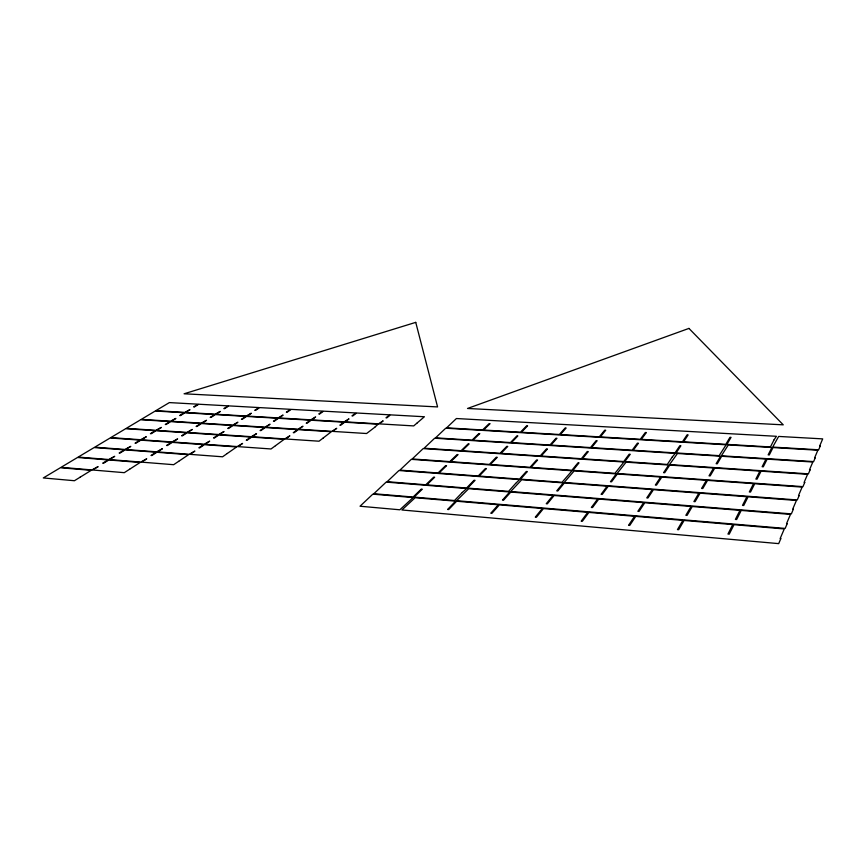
<?xml version="1.0" encoding="UTF-8"?>
<svg xmlns="http://www.w3.org/2000/svg" width="866" height="866" viewBox="0 0 866 866"><rect width="100%" height="100%" fill="white"/><g stroke="black" fill="none" stroke-linecap="round" stroke-linejoin="round"><path stroke-width="1.3" d="M780.796 538.684L778.696 543.631L401.932 509.977L415.139 497.733L455.603 501.154L447.603 509.457L448.664 509.554L456.653 501.241L498.329 504.77L490.773 513.246L491.877 513.343L499.411 504.856L542.354 508.483L535.285 517.143L536.411 517.251L543.469 508.58L587.743 512.326L581.183 521.17L582.353 521.278L588.902 512.423L634.562 516.288L628.543 525.326L629.744 525.435L635.752 516.385L682.873 520.369L677.439 529.613L678.684 529.721L684.097 520.466L732.744 524.58L727.949 534.051L729.226 534.16L734.022 524.688L784.271 528.942L780.136 538.62L780.796 538.684M787.183 523.692L785.17 528.422L456.599 500.7L468.701 488.695L509.717 491.975L502.464 500.115L503.547 500.202L510.788 492.061L553.028 495.428L546.24 503.741L547.344 503.828L554.121 495.514L597.637 498.989L591.348 507.476L592.496 507.563L598.774 499.076L643.622 502.659L637.863 511.33L639.043 511.427L644.791 502.756L691.046 506.448L685.85 515.302L687.063 515.4L692.259 506.534L739.975 510.345L735.375 519.405L736.641 519.503L741.22 510.442L790.485 514.382L786.534 523.638L787.183 523.692M793.288 509.36L791.362 513.884L510.68 491.531L521.711 479.753L563.268 482.882L556.751 490.87L557.845 490.957L564.351 482.968L607.131 486.194L601.091 494.334L602.216 494.421L608.246 486.27L652.315 489.593L646.783 497.907L647.952 497.993L653.462 489.68L698.884 493.1L693.904 501.587L695.095 501.685L700.064 493.187L746.903 496.716L742.498 505.387L743.732 505.484L748.116 496.803L796.428 500.44L792.65 509.305L793.288 509.36M799.123 495.633L797.283 499.963L564.188 482.459L574.169 470.909L616.246 473.897L610.443 481.723L611.548 481.799L617.339 473.973L660.661 477.047L655.356 485.036L656.493 485.112L661.786 477.134L706.407 480.294L701.622 488.446L702.791 488.532L707.565 480.381L753.539 483.639L749.317 491.964L750.53 492.05L754.73 483.726L802.122 487.093L798.506 495.59L799.123 495.633M804.72 482.481L802.955 486.638L617.133 473.475L626.086 462.163L668.671 465.01L663.572 472.674L664.687 472.749L669.775 465.074L713.616 468.008L709.027 475.835L710.185 475.91L714.764 468.084L759.904 471.104L755.856 479.082L757.036 479.169L761.073 471.18L807.588 474.297L804.113 482.438L804.72 482.481M810.089 469.87L808.4 473.854L669.526 464.587L677.461 453.492L720.555 456.209L716.139 463.721L717.275 463.797L721.67 456.274L766.02 459.067L762.123 466.731L763.292 466.806L767.168 459.142L812.828 462.011L809.493 469.827L810.089 469.87M815.252 457.757L813.618 461.589L721.367 455.797L728.317 444.918L771.887 447.495L768.153 454.856L769.3 454.931L773.024 447.56L817.861 450.212L814.657 457.724L815.252 457.757M820.199 446.131L818.63 449.8L772.678 447.094L778.653 436.432L822.7 438.878L819.626 446.098L820.199 446.131M774.074 439.787L770.415 446.964L726.92 444.388L731.056 437.352L729.973 437.298L725.816 444.323L683.534 441.833L688.134 434.916L687.074 434.862L682.462 441.768L641.338 439.343L646.372 432.556L645.343 432.491L640.299 439.279L600.279 436.919L605.735 430.25L604.728 430.196L599.261 436.865L560.324 434.559L566.158 428.01L565.184 427.956L559.339 434.505L521.408 432.264L527.621 425.823L526.669 425.769L520.455 432.21L483.52 430.034L490.069 423.69L489.138 423.647L482.579 429.969L446.596 427.847L456.404 418.527L776.423 436.302L774.074 439.787M726.119 444.788L719.137 455.657L676.119 452.95L680.903 445.774L679.832 445.709L675.036 452.886L633.23 450.266L638.458 443.219L637.408 443.154L632.169 450.19L591.51 447.646L597.172 440.718L596.154 440.664L590.482 447.581L550.928 445.092L556.99 438.293L555.994 438.239L549.932 445.037L511.438 442.613L517.868 435.934L516.905 435.879L510.464 442.558L472.988 440.199L479.775 433.639L478.844 433.585L472.046 440.145L435.544 437.85L445.719 428.205L726.119 444.788M672.297 456.977L667.318 464.436L624.797 461.6L630.242 454.282L629.171 454.217L623.726 461.535L582.407 458.774L588.285 451.587L587.245 451.522L581.357 458.709L541.185 456.025L547.474 448.978L546.468 448.913L540.168 455.96L501.089 453.351L507.768 446.423L506.783 446.358L500.104 453.286L462.076 450.753L469.123 443.944L468.16 443.879L461.113 450.688L424.102 448.22L434.656 438.218L675.285 453.362L672.297 456.977M623.931 462.011L614.947 473.323L572.946 470.346L579.051 462.877L578.001 462.801L571.885 470.27L531.064 467.38L537.602 460.052L536.574 459.987L530.035 467.304L490.351 464.501L497.279 457.302L496.294 457.237L489.344 464.425L450.753 461.686L458.06 454.628L457.096 454.563L449.779 461.621L412.227 458.958L423.182 448.588L623.931 462.011M572.047 470.758L562.034 482.297L520.553 479.179L527.34 471.559L526.301 471.483L519.503 479.093L479.201 476.073L486.4 468.603L485.393 468.528L478.184 475.997L439.008 473.053L446.585 465.724L445.611 465.648L438.012 472.977L399.919 470.119L411.296 459.348L572.047 470.758M515.616 483.445L508.548 491.358L467.608 488.099L475.088 480.338L474.059 480.262L466.568 488.023L426.797 484.852L434.678 477.231L433.682 477.155L425.791 484.776L387.134 481.691L398.955 470.519L519.611 479.602L515.616 483.445M462.292 492.451L454.498 500.526L414.1 497.116L422.294 489.203L421.287 489.117L413.082 497.03L373.841 493.728L386.139 482.113L466.633 488.532L462.292 492.451M413.093 497.56L399.854 509.793L360.029 506.231L372.824 494.15L413.093 497.56M417.304 422.825L413.71 425.91L379.416 423.885L383.151 420.844L378.539 423.831L345.101 421.861L348.976 418.873L344.246 421.807L311.619 419.88L315.635 416.947L310.797 419.837L278.949 417.953L283.085 415.063L278.148 417.91L247.059 416.081L251.313 413.223L246.28 416.026L215.926 414.24L220.289 411.426L215.158 414.197L185.519 412.443L189.979 409.672L184.761 412.4L155.804 410.69L169.357 402.593L198.033 404.184L193.648 406.89L194.395 406.933L198.769 404.227L228.115 405.851L223.839 408.6L224.608 408.644L228.873 405.894L258.912 407.561L254.745 410.354L255.524 410.397L259.681 407.605L290.435 409.315L286.375 412.151L287.176 412.194L291.225 409.358L322.715 411.112L318.785 413.991L319.597 414.035L323.527 411.155L355.785 412.941L351.975 415.864L352.819 415.918L356.619 412.995L389.668 414.825L385.998 417.791L386.853 417.845L390.523 414.868L424.394 416.752L417.304 422.825M374.74 427.295L366.589 433.52L332.706 431.398L336.722 428.302L331.851 431.344L298.824 429.265L302.97 426.224L297.98 429.211L265.765 427.198L270.04 424.199L264.953 427.144L233.506 425.174L237.901 422.218L232.716 425.119L202.027 423.193L206.53 420.291L201.248 423.138L171.284 421.266L175.895 418.408L170.526 421.212L141.266 419.382L155.252 411.014L184.22 412.736L179.706 415.528L180.464 415.572L184.978 412.779L214.627 414.533L210.211 417.369L210.99 417.423L215.396 414.576L245.76 416.373L241.452 419.263L242.253 419.306L246.55 416.416L277.64 418.256L273.461 421.19L274.262 421.233L278.451 418.31L310.309 420.194L306.25 423.171L307.073 423.214L311.132 420.237L343.78 422.175L339.851 425.195L340.695 425.249L344.625 422.218L378.096 424.199L374.74 427.295M323.191 438.012L319.024 441.205L285.585 438.975L289.872 435.825L284.741 438.921L252.125 436.745L256.553 433.65L251.302 436.691L219.499 434.57L224.034 431.517L218.687 434.515L187.662 432.448L192.317 429.449L186.872 432.394L156.594 430.37L161.357 427.414L155.826 430.315L126.263 428.345L140.703 419.718L169.974 421.558L165.309 424.448L166.066 424.502L170.732 421.612L200.706 423.496L196.138 426.429L196.928 426.483L201.486 423.539L232.185 425.477L227.736 428.454L228.527 428.508L232.976 425.52L264.433 427.501L260.103 430.532L260.926 430.586L265.245 427.555L297.482 429.579L293.282 432.664L294.126 432.719L298.315 429.633L331.364 431.712L323.191 438.012M275.475 445.709L271.026 448.967L238.02 446.629L242.599 443.424L237.187 446.564L205.004 444.29L209.702 441.14L204.192 444.226L172.81 442.006L177.627 438.91L172.02 441.952L141.407 439.787L146.332 436.735L140.638 439.733L110.761 437.611L125.678 428.702L155.252 430.673L150.435 433.66L151.204 433.714L156.021 430.727L186.309 432.751L181.6 435.782L182.39 435.836L187.099 432.805L218.145 434.884L213.545 437.969L214.357 438.023L218.946 434.938L250.772 437.059L246.29 440.199L247.113 440.253L251.595 437.114L284.221 439.3L275.475 445.709M227.303 453.47L222.573 456.793L190.011 454.347L194.882 451.089L189.189 454.282L157.46 451.9L162.44 448.696L156.659 451.835L125.711 449.519L130.798 446.358L124.931 449.454L94.74 447.192L110.155 437.98L140.043 440.101L135.053 443.186L135.832 443.24L140.812 440.155L171.436 442.32L166.564 445.46L167.365 445.525L172.237 442.385L203.629 444.615L198.866 447.798L199.689 447.863L204.441 444.669L236.635 446.953L227.303 453.47M178.699 461.318L173.655 464.696L141.569 462.141L146.722 458.818L140.757 462.076L109.473 459.586L114.734 456.317L108.683 459.521L78.178 457.086L94.123 447.56L124.314 449.833L119.162 453.026L119.941 453.091L125.094 449.898L156.053 452.225L151.009 455.473L151.821 455.538L156.854 452.29L188.604 454.682L178.699 461.318M129.629 469.231L124.282 472.674L92.662 470L98.118 466.622L91.861 469.935L61.042 467.337L77.529 457.475L108.044 459.911L102.708 463.213L103.509 463.278L108.835 459.976L140.13 462.476L129.629 469.231M80.094 477.22L74.444 480.727L43.3 477.945L60.371 467.737L91.201 470.346L80.094 477.22M688.946 328.409L467.521 408.471L783.243 424.838L688.946 328.409M415.745 322.369L184.079 393.792L437.579 406.923L415.745 322.369"/></g></svg>
